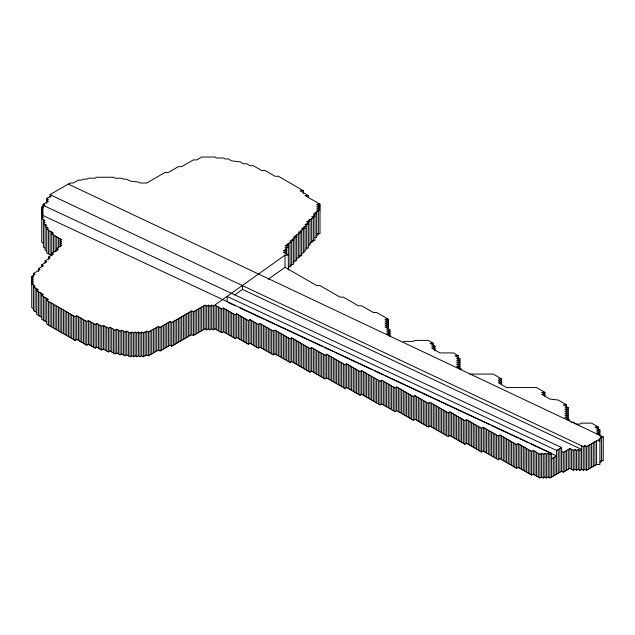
<?xml version="1.0" encoding="UTF-8"?>
<svg xmlns="http://www.w3.org/2000/svg" width="635" height="635" viewBox="0 0 635 635"><rect width="100%" height="100%" fill="white"/><g stroke="black" fill="none" stroke-linecap="round" stroke-linejoin="round"><path stroke-width="0.95" d="M286.679 254.341L286.679 248.42L285.012 249.38L286.679 250.341L283.345 250.341L286.679 252.27L283.345 252.27L288.346 255.151L285.012 255.151L213.36 306.133L211.701 305.173L210.034 306.133L208.367 305.173L206.7 306.133L205.034 305.173L193.373 311.904L191.707 310.944L171.712 322.493L170.045 321.524L160.044 327.303L158.377 326.334L148.384 332.105L146.717 331.145L143.383 333.073L141.716 332.105L140.049 333.073L138.382 332.105L136.715 333.073L135.057 332.105L133.39 333.073L131.723 332.105L130.056 333.073L126.722 331.145L125.055 332.105L121.722 330.184L120.055 331.145L116.729 329.224L115.062 330.184L110.061 327.303L108.394 328.263L103.394 325.374L101.727 326.334L96.734 323.453L95.067 324.414L88.4 320.564L86.733 321.524L76.74 315.754L75.073 316.714L46.744 300.363L48.411 299.402L41.743 295.553L43.41 294.592L36.751 290.743L38.417 289.782L33.417 286.893L35.084 285.933L31.75 284.012L33.417 283.051L31.75 282.083L33.417 281.122L31.75 280.162L33.417 279.202L31.75 278.241L33.417 277.281L31.75 276.312L31.75 307.697L33.417 308.666M234.688 294.965L242.483 289.385L242.483 285.552M268.264 279.273L285.012 267.303L285.012 255.151M50.117 197.533L50.117 194.572L70.16 183.007L73.406 183.007L78.407 180.118L81.732 180.118L83.399 179.157L86.733 179.157L88.4 178.197L95.067 178.197L96.734 177.236L113.395 177.236L115.062 178.197L121.722 178.197L123.388 179.157L126.722 179.157L130.056 181.078L138.382 182.047L140.049 183.007L146.717 183.007L165.044 172.426L168.378 172.426L178.371 166.648L181.705 166.648L193.373 159.917L196.699 159.917L201.7 157.035L215.027 157.035L216.694 157.996L223.361 157.996L225.028 158.956L228.362 158.956L231.696 160.877L240.022 161.838L243.356 163.766L246.69 163.766L250.023 165.687L253.349 165.687L261.683 170.498L265.017 170.498L275.011 176.268L278.344 176.268L303.339 190.698L303.339 193.659M46.744 203.335L46.744 198.398L51.745 195.509L583.255 446.58L584.922 445.619L586.589 446.58L596.582 440.809L599.916 440.809L598.249 439.849L601.583 437.928L601.583 461.613L599.916 462.574M43.41 207.129L43.41 204.168L48.411 201.279L46.744 200.319L48.411 199.358L46.744 198.398M43.41 243.253L41.743 242.284L41.743 207.058L45.077 205.129L43.41 204.168M551.601 477.004L551.601 453.319L43.41 215.709L41.743 216.67L43.41 217.638L41.743 218.599L45.077 220.52L43.41 221.48L45.077 222.448L43.41 223.409L46.744 225.33L45.077 226.29L48.411 228.219L46.744 229.179L53.411 233.029L51.745 233.99L61.738 239.76L60.079 240.721L61.738 241.681L60.079 242.649L61.738 243.61L60.079 244.57L61.738 245.531L56.745 248.42L58.412 249.38L51.745 253.23L53.411 254.19L48.411 257.072L48.411 259.048M45.077 262.898L45.077 260.921L50.078 258.04L48.411 257.072M41.743 266.748L41.743 264.771L46.744 261.882L45.077 260.921M38.417 271.582L38.417 268.621L43.41 265.732L41.743 264.771M33.417 276.392L33.417 273.431L40.084 269.581L38.417 268.621M31.75 276.312L35.084 274.391L33.417 273.431M46.744 298.442L46.744 324.056L75.073 340.408L76.74 339.447L86.733 345.218L88.4 344.257L95.067 348.107L96.734 347.139L101.727 350.028L103.394 349.067L108.394 351.949L110.061 350.988L115.062 353.878L116.729 352.917L120.055 354.838L121.722 353.878L125.055 355.798L126.722 354.838L130.056 356.759L131.723 355.798L133.39 356.759L135.057 355.798L136.715 356.759L138.382 355.798L140.049 356.759L141.716 355.798L143.383 356.759L146.717 354.838L148.384 355.798L158.377 350.028L160.044 350.988L170.045 345.218L171.712 346.178L191.707 334.637L193.373 335.597L205.034 328.866L206.7 329.827L208.367 328.866L210.034 329.827L211.701 328.866L213.36 329.827L215.027 328.866L221.694 332.708L223.361 331.748L235.021 338.487L236.688 337.518L248.356 344.257L250.023 343.297L258.35 348.107L260.017 347.139L273.344 354.838L275.011 353.878L290.005 362.529L291.671 361.569L309.999 372.15L311.666 371.189L325.001 378.889L326.668 377.928L344.995 388.509L346.654 387.541L359.989 395.24L361.656 394.279L379.984 404.86L381.651 403.9L394.978 411.591L396.645 410.631L413.306 420.251L414.972 419.291L428.3 426.982L429.966 426.022L448.294 436.602L449.961 435.642L464.955 444.302L466.622 443.341L481.616 451.993L483.283 451.033L498.284 459.692L499.943 458.732L516.612 468.352L518.271 467.384L531.606 475.083L533.273 474.123L539.933 477.964L541.599 477.004L543.266 477.964L544.933 477.004L546.6 477.964L548.267 477.004L549.934 477.964L561.594 471.233L563.261 472.194L569.928 468.352L573.262 470.273L574.921 469.313L576.588 470.273L578.255 469.313L579.922 470.273L581.589 469.313L583.255 470.273L584.922 469.313L586.589 470.273L596.582 464.502L599.916 464.502L599.916 438.888M316.667 235.553L318.333 234.593L318.333 210.899L315 212.828L316.667 213.789L313.333 213.789L315 214.749L315 240.363L312.499 240.363M315 214.749L313.333 215.709L315 216.67L311.666 216.67L313.333 217.638L313.333 241.324L309.999 243.253M313.333 217.638L308.332 220.52L309.999 221.48L306.673 221.48L308.332 222.448L308.332 248.063L306.673 248.063M308.332 222.448L306.673 223.409L308.332 224.369L305.006 224.369L306.673 225.33L306.673 249.023L305.006 249.984M306.673 225.33L303.339 227.259L305.006 228.219L301.673 228.219L303.339 229.179L303.339 252.873L301.673 253.833M303.339 229.179L300.006 231.1L301.673 232.069L298.339 232.069L300.006 233.029L300.006 256.715L296.672 258.643M300.006 233.029L295.005 235.91L296.672 236.871L293.338 236.871L295.005 237.839L295.005 261.525L293.338 262.485M295.005 237.839L291.671 239.76L293.338 240.721L290.005 240.721L291.671 241.681L291.671 265.374L288.346 267.295M291.671 241.681L286.679 244.57L288.346 245.531L285.012 245.531L288.346 247.459L285.012 247.459L286.679 248.42M215.027 328.866L215.027 305.173L221.694 309.023L223.361 308.062L235.021 314.793L236.688 313.833L248.356 320.564L250.023 319.603L258.35 324.414L260.017 323.453L273.344 331.145L275.011 330.184L290.005 338.844L291.671 337.883L309.999 348.464L311.666 347.504L325.001 355.195L326.668 354.235L344.995 364.815L346.654 363.855L359.989 371.546L361.656 370.586L379.984 381.167L381.651 380.206L394.978 387.906L396.645 386.937L413.306 396.558L414.972 395.597L428.3 403.296L429.966 402.328L448.294 412.917L449.961 411.948L464.955 420.608L466.622 419.648L481.616 428.308L483.283 427.339L498.284 435.999L499.943 435.038L516.612 444.659L518.271 443.698L531.606 451.39L533.273 450.429L539.933 454.279L541.599 453.319L543.266 454.279L544.933 453.319L546.6 454.279L548.267 453.319L549.934 454.279L551.601 453.319M227.195 302.014L227.195 296.474L556.593 450.429L561.594 447.54L561.594 471.233M551.601 458.851L556.593 455.97L530.566 443.801M561.594 451.382L563.261 452.35L569.928 448.5L573.262 450.421L574.921 449.461L576.588 450.421L578.255 449.461L579.922 450.421L581.589 449.461L242.483 289.385M303.339 190.698L300.006 190.698L308.332 195.509L308.332 197.485M308.332 195.509L305.006 195.509L320 204.168L320 233.632L317.5 233.632M320 204.168L316.667 204.168L320 206.089L316.667 206.089L320 208.018L316.667 208.018L320 209.939L316.667 209.939L318.333 210.899M315 237.474L316.667 237.474L316.667 211.86M308.332 245.173L309.999 245.173L309.999 219.559M303.339 251.904L305.006 251.904L305.006 226.29M299.172 255.754L301.673 255.754L301.673 230.14M295.005 260.564L296.672 260.564L296.672 234.95M290.838 264.414L293.338 264.414L293.338 238.8M388.31 328.866L388.31 319.246L384.977 319.246L388.31 321.175L384.977 321.175L388.31 323.096L384.977 323.096L388.31 325.017L384.977 325.017L388.31 326.946L384.977 326.946L389.977 329.827L389.977 336.566M389.977 329.827L386.644 329.827L389.977 331.756L386.644 331.756L389.977 333.677L386.644 333.677L389.977 335.597M403.304 341.376L413.306 341.376L414.972 340.408L428.3 340.408L433.3 343.297L433.3 346.178M433.3 343.297L429.966 343.297L434.967 346.186L434.967 350.988M434.967 346.186L431.633 346.186L434.967 348.107L431.633 348.107L439.968 352.917L453.295 352.917L458.295 355.798L458.295 358.688M458.295 355.798L454.962 355.798L459.962 358.688L459.962 368.308M459.962 358.688L456.628 358.688L459.962 360.609L456.628 360.609L459.962 362.537L456.628 362.537L459.962 364.458L456.628 364.458L459.962 366.387L456.628 366.387L461.621 369.268L459.962 369.268M469.956 374.078L493.284 374.078L501.61 378.889L501.61 384.659M501.61 378.889L498.284 378.889L501.61 380.809L498.284 380.809L501.61 382.738L498.284 382.738L506.611 387.548L536.599 387.548L544.933 392.359L544.933 396.2M544.933 392.359L541.599 392.359L544.933 394.279L541.599 394.279L549.934 399.09L558.26 400.05L566.595 404.86L566.595 407.749M566.595 404.86L563.261 404.86L568.261 407.749L568.261 420.251L569.928 420.251L564.928 417.37L568.261 417.37L564.928 415.441L568.261 415.441L564.928 413.52L568.261 413.52L564.928 411.599L568.261 411.599L564.928 409.67L568.261 409.67L564.928 407.749L568.261 407.749M571.595 422.18L573.262 422.18L576.588 424.101L579.922 424.101L581.589 423.14L591.59 423.14L598.249 426.99L598.249 429.871M598.249 426.99L594.916 426.99L599.916 429.871L599.916 435.642M599.916 429.871L596.582 429.871L599.916 431.8L596.582 431.8L599.916 433.721L596.582 433.721L598.249 434.681M600.75 460.653L603.25 460.653L603.25 436.959L599.916 436.959L601.583 437.928M561.594 447.54L42.188 204.875M228.989 302.855L235.275 305.792M239.76 307.888L263.993 319.214M265.795 320.048L274.764 324.247M276.566 325.088L285.536 329.279M287.33 330.121L322.334 346.48M324.136 347.321L333.105 351.512M334.907 352.354L372.602 369.975M374.396 370.808L383.373 375.007M385.167 375.841L420.172 392.208M421.965 393.041L430.943 397.24M432.737 398.074L489.283 424.505M491.077 425.347L518.001 437.928M519.795 438.769L528.772 442.96M68.286 184.086L603.25 436.959M388.31 319.246L376.65 312.515L373.316 312.515L361.656 305.776L358.323 305.776L343.329 297.124L339.995 297.124L320 285.575L316.667 285.575L285.012 267.303M50.117 194.572L51.745 195.509M41.743 207.058L43.41 208.018L41.743 208.978L43.41 209.939L41.743 210.899L43.41 211.86L41.743 212.828L43.41 213.789L41.743 214.749L43.41 215.709M45.077 248.063L43.41 247.094L43.41 219.559M46.744 250.944L45.077 249.984L45.077 224.369M36.751 312.507L33.417 310.586L33.417 284.972M41.743 317.317L36.751 314.436L36.751 288.822M46.744 322.128L41.743 319.246L41.743 293.632M596.582 440.809L596.582 464.502M594.916 441.769L594.916 465.463M593.257 442.738L593.257 466.423M591.59 443.698L591.59 467.384M589.923 444.659L589.923 468.352M588.256 445.619L588.256 469.313M586.589 446.58L586.589 470.273M584.922 445.619L584.922 469.313M583.255 446.58L583.255 470.273M581.589 445.619L581.589 469.313M579.922 450.421L579.922 470.273M578.255 449.461L578.255 469.313M576.588 450.421L576.588 470.273M574.921 449.461L574.921 469.313M573.262 450.421L573.262 470.273M571.595 449.461L571.595 469.313M569.928 448.5L569.928 468.352M568.261 449.461L568.261 469.313M566.595 450.421L566.595 470.273M564.928 451.382L564.928 471.233M563.261 452.35L563.261 472.194M559.927 448.508L559.927 472.194M558.26 449.469L558.26 473.162M556.593 450.429L556.593 474.123M554.934 456.93L554.934 475.083M553.268 457.891L553.268 476.044M549.934 454.279L549.934 477.964M548.267 453.319L548.267 477.004M546.6 454.279L546.6 477.964M544.933 453.319L544.933 477.004M543.266 454.279L543.266 477.964M541.599 453.319L541.599 477.004M539.933 454.279L539.933 477.964M538.266 453.319L538.266 477.004M536.599 452.35L536.599 476.044M534.94 451.39L534.94 475.083M533.273 450.429L533.273 474.123M531.606 451.39L531.606 475.083M529.939 450.429L529.939 474.123M528.272 449.469L528.272 473.162M526.606 448.508L526.606 472.194M524.939 447.54L524.939 471.233M523.272 446.58L523.272 470.273M521.605 445.619L521.605 469.313M519.938 444.659L519.938 468.352M518.271 443.698L518.271 467.384M516.612 444.659L516.612 468.352M514.945 443.698L514.945 467.384M513.278 442.738L513.278 466.423M511.612 441.769L511.612 465.463M509.945 440.809L509.945 464.502M508.278 439.849L508.278 463.542M506.611 438.888L506.611 462.574M504.944 437.928L504.944 461.613M503.277 436.959L503.277 460.653M501.61 435.999L501.61 459.692M499.943 435.038L499.943 458.732M498.284 435.999L498.284 459.692M496.618 435.038L496.618 458.732M494.951 434.078L494.951 457.764M493.284 433.118L493.284 456.803M491.617 432.149L491.617 455.843M489.95 431.189L489.95 454.882M488.283 430.228L488.283 453.922M486.616 429.268L486.616 452.953M484.95 428.308L484.95 451.993M483.283 427.339L483.283 451.033M481.616 428.308L481.616 451.993M479.949 427.339L479.949 451.033M478.29 426.379L478.29 450.072M476.623 425.418L476.623 449.112M474.956 424.458L474.956 448.151M473.289 423.497L473.289 447.183M471.622 422.529L471.622 446.222M469.956 421.569L469.956 445.262M468.289 420.608L468.289 444.302M466.622 419.648L466.622 443.341M464.955 420.608L464.955 444.302M463.288 419.648L463.288 443.341M461.621 418.687L461.621 442.373M459.962 417.727L459.962 441.412M458.295 416.758L458.295 440.452M456.628 415.798L456.628 439.491M454.962 414.838L454.962 438.531M453.295 413.877L453.295 437.563M451.628 412.917L451.628 436.602M449.961 411.948L449.961 435.642M448.294 412.917L448.294 436.602M446.627 411.948L446.627 435.642M444.96 410.988L444.96 434.681M443.293 410.027L443.293 433.721M441.627 409.067L441.627 432.752M439.968 408.107L439.968 431.792M438.301 407.138L438.301 430.832M436.634 406.178L436.634 429.871M434.967 405.217L434.967 428.911M433.3 404.257L433.3 427.942M431.633 403.296L431.633 426.982M429.966 402.328L429.966 426.022M428.3 403.296L428.3 426.982M426.633 402.328L426.633 426.022M424.966 401.368L424.966 425.061M423.299 400.407L423.299 424.101M421.64 399.447L421.64 423.14M419.973 398.486L419.973 422.172M418.306 397.526L418.306 421.211M416.639 396.558L416.639 420.251M414.972 395.597L414.972 419.291M413.306 396.558L413.306 420.251M411.639 395.597L411.639 419.291M409.972 394.637L409.972 418.33M408.305 393.676L408.305 417.362M406.638 392.716L406.638 416.401M404.971 391.747L404.971 415.441M403.304 390.787L403.304 414.48M401.645 389.827L401.645 413.52M399.979 388.866L399.979 412.552M398.312 387.906L398.312 411.591M396.645 386.937L396.645 410.631M394.978 387.906L394.978 411.591M393.311 386.937L393.311 410.631M391.644 385.977L391.644 409.67M389.977 385.016L389.977 408.71M388.31 384.056L388.31 407.741M386.644 383.095L386.644 406.781M384.977 382.127L384.977 405.821M383.318 381.167L383.318 404.86M381.651 380.206L381.651 403.9M379.984 381.167L379.984 404.86M378.317 380.206L378.317 403.9M376.65 379.246L376.65 402.931M374.983 378.285L374.983 401.971M373.316 377.317L373.316 401.01M371.65 376.357L371.65 400.05M369.983 375.396L369.983 399.09M368.316 374.436L368.316 398.129M366.649 373.475L366.649 397.161M364.99 372.515L364.99 396.2M363.323 371.546L363.323 395.24M361.656 370.586L361.656 394.279M359.989 371.546L359.989 395.24M358.323 370.586L358.323 394.279M356.656 369.626L356.656 393.319M354.989 368.665L354.989 392.351M353.322 367.705L353.322 391.39M351.655 366.736L351.655 390.43M349.988 365.776L349.988 389.469M348.321 364.815L348.321 388.509M346.654 363.855L346.654 387.541M344.995 364.815L344.995 388.509M343.329 363.855L343.329 387.541M341.662 362.895L341.662 386.58M339.995 361.926L339.995 385.62M338.328 360.966L338.328 384.659M336.661 360.005L336.661 383.699M334.994 359.045L334.994 382.73M333.327 358.084L333.327 381.77M331.66 357.116L331.66 380.809M329.994 356.156L329.994 379.849M328.327 355.195L328.327 378.889M326.668 354.235L326.668 377.928M325.001 355.195L325.001 378.889M323.334 354.235L323.334 377.928M321.667 353.274L321.667 376.96M320 352.306L320 375.999M318.333 351.345L318.333 375.039M316.667 350.385L316.667 374.078M315 349.425L315 373.118M313.333 348.464L313.333 372.15M311.666 218.599L311.666 242.284M311.666 347.504L311.666 371.189M309.999 348.464L309.999 372.15M308.332 347.504L308.332 371.189M306.673 346.535L306.673 370.229M305.006 345.575L305.006 369.268M303.339 344.615L303.339 368.308M301.673 343.654L301.673 367.34M300.006 342.694L300.006 366.379M298.339 233.99L298.339 257.683M298.339 341.725L298.339 365.419M296.672 340.765L296.672 364.458M295.005 339.804L295.005 363.498M293.338 338.844L293.338 362.529M291.671 337.883L291.671 361.569M290.005 242.649L290.005 266.335M290.005 338.844L290.005 362.529M288.346 243.61L288.346 269.962M288.346 337.883L288.346 361.569M286.679 336.915L286.679 360.609M285.012 335.955L285.012 359.648M283.345 334.994L283.345 358.688M281.678 334.034L281.678 357.719M280.011 333.073L280.011 356.759M278.344 332.105L278.344 355.798M276.677 331.145L276.677 354.838M275.011 330.184L275.011 353.878M273.344 331.145L273.344 354.838M271.677 330.184L271.677 353.878M270.01 329.224L270.01 352.917M268.351 328.263L268.351 351.949M266.684 327.303L266.684 350.988M265.017 326.334L265.017 350.028M263.35 325.374L263.35 349.067M261.683 324.414L261.683 348.107M260.017 323.453L260.017 347.139M258.35 324.414L258.35 348.107M256.683 323.453L256.683 347.139M255.016 322.493L255.016 346.178M253.349 321.524L253.349 345.218M251.682 320.564L251.682 344.257M250.023 319.603L250.023 343.297M248.356 320.564L248.356 344.257M246.69 319.603L246.69 343.297M245.023 318.643L245.023 342.328M243.356 317.683L243.356 341.368M241.689 316.714L241.689 340.408M240.022 315.754L240.022 339.447M238.355 314.793L238.355 338.487M236.688 313.833L236.688 337.518M235.021 314.793L235.021 338.487M233.355 313.833L233.355 337.518M231.696 312.872L231.696 336.558M230.029 311.904L230.029 335.597M228.362 310.944L228.362 334.637M226.695 309.983L226.695 333.677M225.028 309.023L225.028 332.708M223.361 308.062L223.361 331.748M221.694 309.023L221.694 332.708M220.027 308.062L220.027 331.748M218.361 307.094L218.361 330.787M216.694 306.133L216.694 329.827M213.36 306.133L213.36 329.827M211.701 305.173L211.701 328.866M210.034 306.133L210.034 329.827M208.367 305.173L208.367 328.866M206.7 306.133L206.7 329.827M205.034 305.173L205.034 328.866M203.367 306.133L203.367 329.827M201.7 307.094L201.7 330.787M200.033 308.062L200.033 331.748M198.366 309.023L198.366 332.708M196.699 309.983L196.699 333.677M195.032 310.944L195.032 334.637M193.373 311.904L193.373 335.597M191.707 310.944L191.707 334.637M190.04 311.904L190.04 335.597M188.373 312.872L188.373 336.558M186.706 313.833L186.706 337.518M185.039 314.793L185.039 338.487M183.372 315.754L183.372 339.447M181.705 316.714L181.705 340.408M180.038 317.683L180.038 341.368M178.371 318.643L178.371 342.328M176.705 319.603L176.705 343.297M175.038 320.564L175.038 344.257M173.379 321.524L173.379 345.218M171.712 322.493L171.712 346.178M170.045 321.524L170.045 345.218M168.378 322.493L168.378 346.178M166.711 323.453L166.711 347.139M165.044 324.414L165.044 348.107M163.378 325.374L163.378 349.067M161.711 326.334L161.711 350.028M160.044 327.303L160.044 350.988M158.377 326.334L158.377 350.028M156.71 327.303L156.71 350.988M155.051 328.263L155.051 351.949M153.384 329.224L153.384 352.917M151.717 330.184L151.717 353.878M150.05 331.145L150.05 354.838M148.384 332.105L148.384 355.798M146.717 331.145L146.717 354.838M145.05 332.105L145.05 355.798M143.383 333.073L143.383 356.759M141.716 332.105L141.716 355.798M140.049 333.073L140.049 356.759M138.382 332.105L138.382 355.798M136.715 333.073L136.715 356.759M135.057 332.105L135.057 355.798M133.39 333.073L133.39 356.759M131.723 332.105L131.723 355.798M130.056 333.073L130.056 356.759M128.389 332.105L128.389 355.798M126.722 331.145L126.722 354.838M125.055 332.105L125.055 355.798M123.388 331.145L123.388 354.838M121.722 330.184L121.722 353.878M120.055 331.145L120.055 354.838M118.388 330.184L118.388 353.878M116.729 329.224L116.729 352.917M115.062 330.184L115.062 353.878M113.395 329.224L113.395 352.917M111.728 328.263L111.728 351.949M110.061 327.303L110.061 350.988M108.394 328.263L108.394 351.949M106.728 327.303L106.728 350.988M105.061 326.334L105.061 350.028M103.394 325.374L103.394 349.067M101.727 326.334L101.727 350.028M100.06 325.374L100.06 349.067M98.401 324.414L98.401 348.107M96.734 323.453L96.734 347.139M95.067 324.414L95.067 348.107M93.401 323.453L93.401 347.139M91.734 322.493L91.734 346.178M90.067 321.524L90.067 345.218M88.4 320.564L88.4 344.257M86.733 321.524L86.733 345.218M85.066 320.564L85.066 344.257M83.399 319.603L83.399 343.297M81.732 318.643L81.732 342.328M80.066 317.683L80.066 341.368M78.407 316.714L78.407 340.408M76.74 315.754L76.74 339.447M75.073 316.714L75.073 340.408M73.406 315.754L73.406 339.447M71.739 314.793L71.739 338.487M70.072 313.833L70.072 337.518M68.405 312.872L68.405 336.558M66.739 311.904L66.739 335.597M65.072 310.944L65.072 334.637M63.405 309.983L63.405 333.677M61.738 309.023L61.738 332.708M60.079 238.8L60.079 246.697M60.079 308.062L60.079 331.748M58.412 237.839L58.412 247.706M58.412 307.094L58.412 330.787M56.745 236.871L56.745 251.381M56.745 306.133L56.745 329.827M55.078 235.91L55.078 251.706M55.078 305.173L55.078 328.866M53.411 234.95L53.411 252.722M53.411 304.213L53.411 327.906M51.745 232.069L51.745 255.754L46.744 252.873L46.744 227.259M51.745 303.252L51.745 326.938M50.078 231.1L50.078 254.794M50.078 302.292L50.078 325.977M48.411 230.14L48.411 253.833M48.411 301.323L48.411 325.017M45.077 297.482L45.077 321.167M43.41 296.513L43.41 320.207M40.084 292.671L40.084 316.357M38.417 291.703L38.417 315.397M35.084 287.861L35.084 311.547"/></g></svg>
